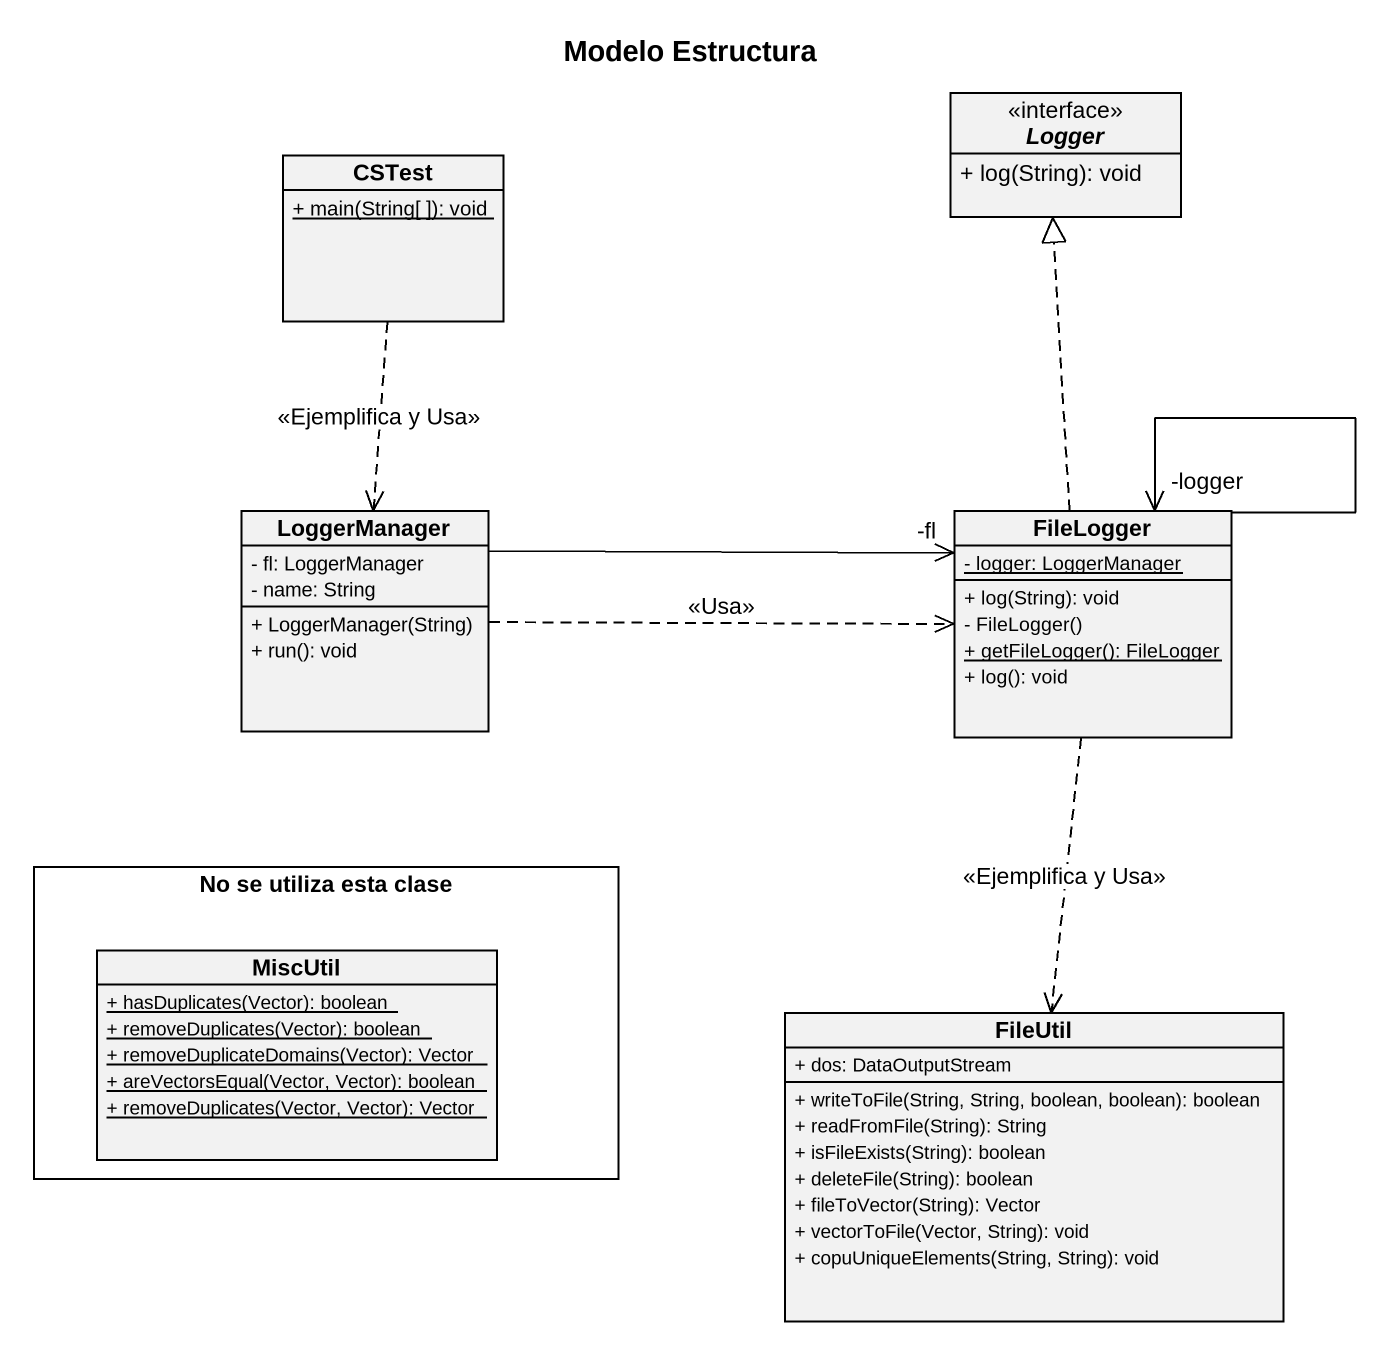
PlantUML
@startuml
title Modelo Estructura
hide circle
hide empty members
skinparam classAttributeIconSize 0
interface Logger {
  + log(String): void
}
class CSTest {
  {static} + main(String[ ]): void
}
class LoggerManager {
  - fl: LoggerManager
  - name: String
  + LoggerManager(String)
  + run(): void
}
class FileLogger {
  {static} - logger: LoggerManager
  + log(String): void
  - FileLogger()
  {static} + getFileLogger(): FileLogger
  + log(): void
}
rectangle "No se utiliza esta clase" as No_se_utiliza_esta_clase {
  class MiscUtil {
    {static} + hasDuplicates(Vector): boolean
    {static} + removeDuplicates(Vector): boolean
    {static} + removeDuplicateDomains(Vector): Vector
    {static} + areVectorsEqual(Vector, Vector): boolean
    {static} + removeDuplicates(Vector, Vector): Vector
  }
}
class FileUtil {
  + dos: DataOutputStream
  + writeToFile(String, String, boolean, boolean): boolean
  + readFromFile(String): String
  + isFileExists(String): boolean
  + deleteFile(String): boolean
  + fileToVector(String): Vector
  + vectorToFile(Vector, String): void
  + copuUniqueElements(String, String): void
}
CSTest ..> LoggerManager : <<Ejemplifica y Usa>>
LoggerManager -right-> "-fl" FileLogger
LoggerManager .right.> FileLogger : <<Usa>>
FileLogger .up.|> Logger
FileLogger --> "-logger" FileLogger
FileLogger ..> FileUtil : <<Ejemplifica y Usa>>
@enduml
